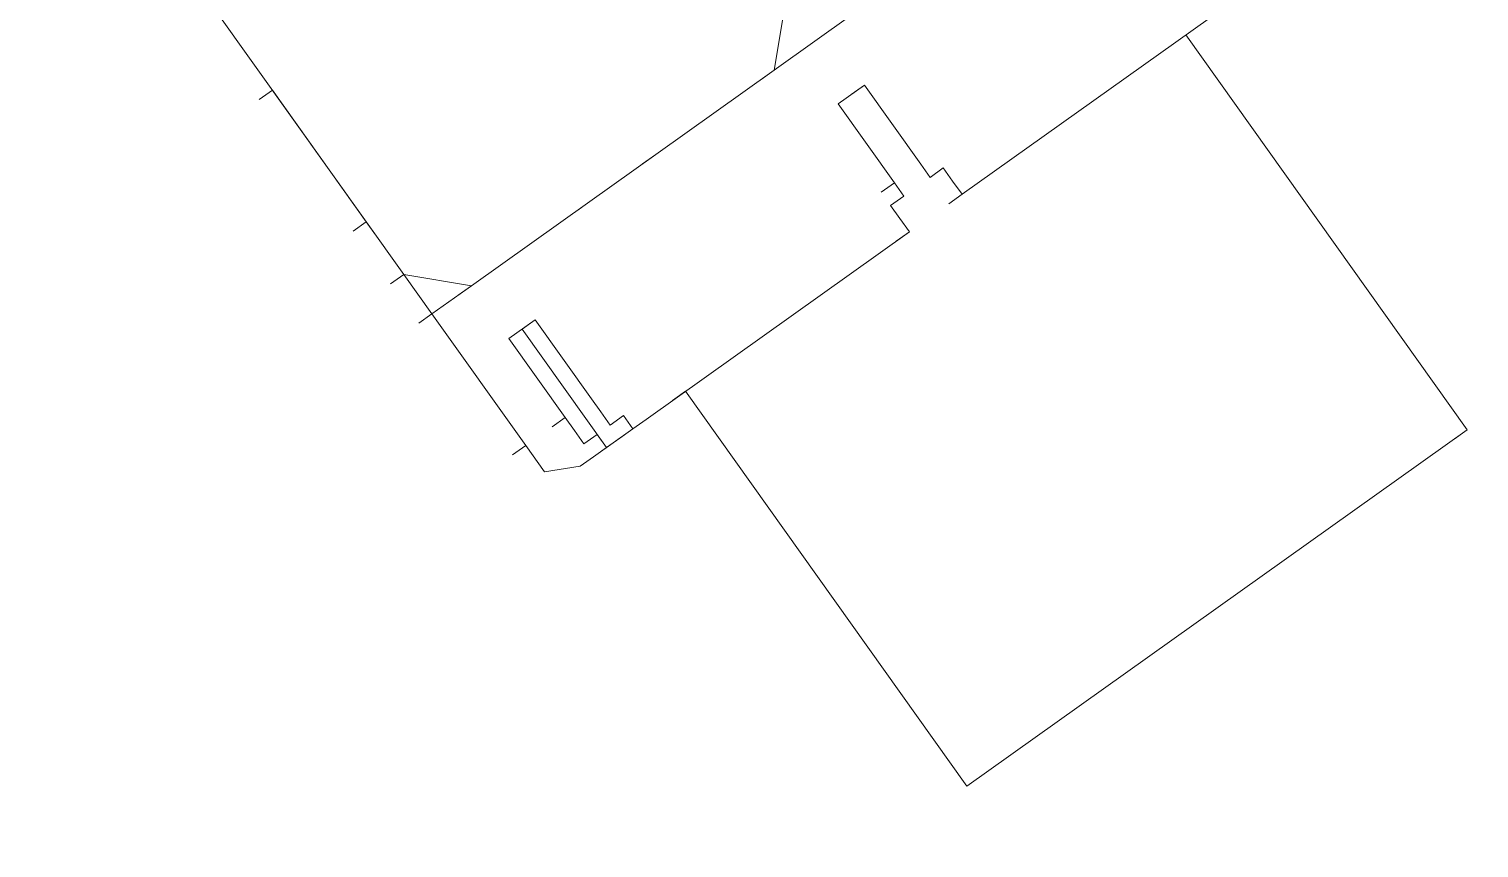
# Model space of a CAD drawing. Header units: feet. Extents: x 2321988 to 2329858, y 6722724 to 6730499.
# Drawn here: x 2326067.9897 to 2326068.0625, y 6726840.7421 to 6726840.7833 of the extents above; entities that cross this region are included whole.
import ezdxf

# ---------------------------------------------------------------- set-up
doc = ezdxf.new("R2010")
doc.units = ezdxf.units.FT
doc.header["$MEASUREMENT"] = 0
doc.layers.add('C-BESS-EQUIPMENT', color=255, linetype='Continuous')

# ---------------------------------------------------------------- blocks, each defined once
blk = doc.blocks.new('Midpoint Site Plan$0$A$C71e53a02')
at = {"lineweight": 9}
for points in [[(25.19984, -2.22667), (25.20958, -2.22667), (25.19984, -2.22667), (25.22907, -2.19743), (25.22907, -1.8856), (25.23881, -1.8856), (25.22907, -1.8856), (25.22907, -1.85637), (25.23881, -1.85637)], [(25.22907, -2.1682), (25.22907, -2.15845), (25.22907, -2.06101), (25.23881, -2.06101), (25.22907, -2.06101)], [(25.22907, -2.06101), (25.22907, -2.06101)], [(25.22907, -2.15845), (25.23881, -2.15845)], [(25.22907, -2.1682), (25.22907, -2.1682)], [(24.95622, -2.19743), (24.94647, -2.19743), (24.97571, -2.22667), (24.91724, -2.22667), (24.82954, -2.22667), (24.83928, -2.22667)], [(25.22907, -2.22667), (25.22907, -2.19743), (25.23881, -2.19743)], [(25.12188, -2.22667), (25.11213, -2.22667), (25.19984, -2.22667), (25.22907, -2.22667), (25.23881, -2.22667), (25.22907, -2.22667), (25.22907, -2.32411), (25.22907, -2.3436), (25.20958, -2.35335), (25.19984, -2.35335), (25.1706, -2.35335), (25.16086, -2.35335), (24.96596, -2.35335), (24.96596, -2.3436), (24.96596, -2.33386), (24.95622, -2.33386), (24.95622, -2.32411), (24.96596, -2.32411), (24.95622, -2.32411), (24.95622, -2.26565), (24.93673, -2.26565), (24.94647, -2.26565), (24.93673, -2.26565), (24.93673, -2.32411), (24.93673, -2.33386), (24.92698, -2.33386), (24.92698, -2.3436), (24.92698, -2.35335), (24.93673, -2.35335), (24.92698, -2.35335), (24.73209, -2.35335)], [(25.11213, -2.22667), (25.06341, -2.22667), (24.97571, -2.22667), (24.98545, -2.22667)], [(25.06341, -2.22667), (25.07315, -2.22667)], [(25.22907, -2.22667), (25.22907, -2.22667)], [(25.19009, -2.26565), (25.19009, -2.35335)], [(24.93673, -2.32411), (24.93673, -2.32411)], [(24.93673, -2.32411), (24.93673, -2.32411)], [(24.93673, -2.32411), (24.93673, -2.32411)], [(24.93673, -2.32411), (24.93673, -2.32411)], [(24.93673, -2.32411), (24.93673, -2.32411)], [(24.93673, -2.32411), (24.93673, -2.32411)], [(24.93673, -2.32411), (24.93673, -2.32411)], [(24.93673, -2.32411), (24.93673, -2.32411)], [(24.93673, -2.32411), (24.93673, -2.32411)], [(24.95622, -2.32411), (24.95622, -2.32411)], [(24.95622, -2.32411), (24.95622, -2.32411)], [(24.95622, -2.32411), (24.95622, -2.32411)], [(24.95622, -2.32411), (24.95622, -2.32411)], [(24.95622, -2.32411), (24.95622, -2.32411)], [(24.95622, -2.32411), (24.95622, -2.32411)], [(24.95622, -2.32411), (24.95622, -2.32411)], [(24.95622, -2.32411), (24.95622, -2.32411)], [(24.95622, -2.32411), (24.95622, -2.32411)], [(24.95622, -2.32411), (24.95622, -2.32411)], [(25.18035, -2.32411), (25.18035, -2.32411)], [(25.18035, -2.32411), (25.18035, -2.32411)], [(25.18035, -2.32411), (25.18035, -2.32411)], [(25.18035, -2.32411), (25.18035, -2.32411)], [(25.18035, -2.32411), (25.18035, -2.32411)], [(25.18035, -2.32411), (25.18035, -2.32411)], [(25.18035, -2.32411), (25.18035, -2.32411)], [(25.18035, -2.32411), (25.18035, -2.32411)], [(25.18035, -2.32411), (25.18035, -2.32411)], [(25.18035, -2.32411), (25.18035, -2.32411)], [(25.18035, -2.32411), (25.18035, -2.32411)], [(25.18035, -2.32411), (25.18035, -2.32411)], [(25.18035, -2.32411), (25.18035, -2.32411)], [(25.18035, -2.32411), (25.18035, -2.32411)], [(25.19984, -2.32411), (25.19984, -2.32411)], [(25.19984, -2.32411), (25.19984, -2.32411)], [(25.19984, -2.32411), (25.19984, -2.32411)], [(25.19984, -2.32411), (25.19984, -2.32411)], [(25.19984, -2.32411), (25.19984, -2.32411)], [(25.19984, -2.32411), (25.19984, -2.32411)], [(25.19984, -2.32411), (25.19984, -2.32411)], [(25.19984, -2.32411), (25.19984, -2.32411)], [(25.19984, -2.32411), (25.19984, -2.32411)], [(25.19984, -2.32411), (25.19984, -2.32411)], [(25.19984, -2.32411), (25.19984, -2.32411)], [(25.22907, -2.32411), (25.23881, -2.32411)], [(24.92698, -2.33386), (24.92698, -2.33386)], [(24.92698, -2.33386), (24.92698, -2.33386)], [(24.92698, -2.33386), (24.92698, -2.33386)], [(24.92698, -2.33386), (24.92698, -2.33386)], [(24.92698, -2.33386), (24.92698, -2.33386)], [(24.92698, -2.33386), (24.92698, -2.33386)], [(24.92698, -2.33386), (24.92698, -2.33386)], [(24.92698, -2.33386), (24.92698, -2.33386)], [(24.92698, -2.33386), (24.92698, -2.33386)], [(24.92698, -2.33386), (24.92698, -2.33386)], [(24.92698, -2.33386), (24.92698, -2.33386)], [(24.92698, -2.33386), (24.92698, -2.33386)], [(24.92698, -2.33386), (24.92698, -2.33386)], [(24.92698, -2.33386), (24.92698, -2.33386)], [(24.92698, -2.33386), (24.92698, -2.33386)], [(24.92698, -2.33386), (24.92698, -2.33386)], [(24.92698, -2.33386), (24.92698, -2.33386)], [(24.92698, -2.33386), (24.92698, -2.33386)], [(24.92698, -2.33386), (24.92698, -2.33386)], [(24.92698, -2.33386), (24.92698, -2.33386)], [(24.92698, -2.33386), (24.92698, -2.33386)], [(24.92698, -2.33386), (24.92698, -2.33386)], [(24.92698, -2.33386), (24.92698, -2.33386)], [(24.92698, -2.33386), (24.92698, -2.33386)], [(24.92698, -2.33386), (24.92698, -2.33386)], [(24.92698, -2.33386), (24.92698, -2.33386)], [(24.92698, -2.33386), (24.92698, -2.33386)], [(24.92698, -2.33386), (24.92698, -2.33386)], [(24.92698, -2.33386), (24.92698, -2.33386)], [(24.92698, -2.33386), (24.92698, -2.33386)], [(24.92698, -2.33386), (24.92698, -2.33386)], [(24.92698, -2.33386), (24.92698, -2.33386)], [(24.92698, -2.33386), (24.92698, -2.33386)], [(24.92698, -2.33386), (24.92698, -2.33386)], [(24.92698, -2.33386), (24.92698, -2.33386)], [(24.92698, -2.33386), (24.92698, -2.33386)], [(24.92698, -2.33386), (24.92698, -2.33386)], [(24.92698, -2.33386), (24.92698, -2.33386)], [(24.95622, -2.33386), (24.95622, -2.33386)], [(24.95622, -2.33386), (24.95622, -2.33386)], [(24.95622, -2.33386), (24.95622, -2.33386)], [(24.95622, -2.33386), (24.95622, -2.33386)], [(24.95622, -2.33386), (24.95622, -2.33386)], [(24.95622, -2.33386), (24.95622, -2.33386)], [(24.95622, -2.33386), (24.95622, -2.33386)], [(24.95622, -2.33386), (24.95622, -2.33386)], [(24.95622, -2.33386), (24.95622, -2.33386)], [(24.95622, -2.33386), (24.95622, -2.33386)], [(24.95622, -2.33386), (24.95622, -2.33386)], [(24.95622, -2.33386), (24.95622, -2.33386)], [(24.95622, -2.33386), (24.95622, -2.33386)], [(24.95622, -2.33386), (24.95622, -2.33386)], [(24.95622, -2.33386), (24.95622, -2.33386)], [(24.95622, -2.33386), (24.95622, -2.33386)], [(24.95622, -2.33386), (24.95622, -2.33386)], [(24.95622, -2.33386), (24.95622, -2.33386)], [(24.95622, -2.33386), (24.95622, -2.33386)], [(24.95622, -2.33386), (24.95622, -2.33386)], [(24.96596, -2.33386), (24.96596, -2.33386)], [(24.96596, -2.33386), (24.96596, -2.33386)], [(24.96596, -2.33386), (24.96596, -2.33386)], [(24.96596, -2.33386), (24.96596, -2.33386)], [(24.96596, -2.33386), (24.96596, -2.33386)], [(24.96596, -2.33386), (24.96596, -2.33386)], [(24.96596, -2.33386), (24.96596, -2.33386)], [(24.96596, -2.33386), (24.96596, -2.33386)], [(24.96596, -2.33386), (24.96596, -2.33386)], [(24.96596, -2.33386), (24.96596, -2.33386)], [(24.96596, -2.33386), (24.96596, -2.33386)], [(24.96596, -2.33386), (24.96596, -2.33386)], [(24.96596, -2.33386), (24.96596, -2.33386)], [(24.96596, -2.33386), (24.96596, -2.33386)], [(24.96596, -2.33386), (24.96596, -2.33386)], [(24.96596, -2.33386), (24.96596, -2.33386)], [(24.96596, -2.33386), (24.96596, -2.33386)], [(24.96596, -2.33386), (24.96596, -2.33386)], [(25.18035, -2.33386), (25.18035, -2.33386)], [(25.18035, -2.33386), (25.18035, -2.33386)], [(25.18035, -2.33386), (25.18035, -2.33386)], [(25.18035, -2.33386), (25.18035, -2.33386)], [(25.18035, -2.33386), (25.18035, -2.33386)], [(25.18035, -2.33386), (25.18035, -2.33386)], [(25.18035, -2.33386), (25.18035, -2.33386)], [(25.18035, -2.33386), (25.18035, -2.33386)], [(25.18035, -2.33386), (25.18035, -2.33386)], [(25.18035, -2.33386), (25.18035, -2.33386)], [(25.18035, -2.33386), (25.18035, -2.33386)], [(25.18035, -2.33386), (25.18035, -2.33386)], [(25.18035, -2.33386), (25.18035, -2.33386)], [(25.18035, -2.33386), (25.18035, -2.33386)], [(25.18035, -2.33386), (25.18035, -2.33386)], [(25.18035, -2.33386), (25.18035, -2.33386)], [(25.18035, -2.33386), (25.18035, -2.33386)], [(25.18035, -2.33386), (25.18035, -2.33386)], [(25.18035, -2.33386), (25.18035, -2.33386)], [(25.18035, -2.33386), (25.18035, -2.33386)], [(25.18035, -2.33386), (25.18035, -2.33386)], [(25.18035, -2.33386), (25.18035, -2.33386)], [(25.18035, -2.33386), (25.18035, -2.33386)], [(25.18035, -2.33386), (25.18035, -2.33386)], [(25.18035, -2.33386), (25.18035, -2.33386)], [(25.18035, -2.33386), (25.18035, -2.33386)], [(25.18035, -2.33386), (25.18035, -2.33386)], [(25.18035, -2.33386), (25.18035, -2.33386)], [(25.18035, -2.33386), (25.18035, -2.33386)], [(25.18035, -2.33386), (25.18035, -2.33386)], [(25.18035, -2.33386), (25.18035, -2.33386)], [(25.18035, -2.33386), (25.18035, -2.33386)], [(25.18035, -2.33386), (25.18035, -2.33386)], [(25.18035, -2.33386), (25.18035, -2.33386)], [(25.18035, -2.33386), (25.18035, -2.33386)], [(25.18035, -2.33386), (25.18035, -2.33386)], [(25.18035, -2.33386), (25.18035, -2.33386)], [(25.18035, -2.33386), (25.18035, -2.33386)], [(25.18035, -2.33386), (25.18035, -2.33386)], [(25.18035, -2.33386), (25.18035, -2.33386)], [(25.18035, -2.33386), (25.18035, -2.33386)], [(25.18035, -2.33386), (25.18035, -2.33386)], [(25.18035, -2.33386), (25.18035, -2.33386)], [(25.18035, -2.33386), (25.18035, -2.33386)], [(25.18035, -2.33386), (25.18035, -2.33386)], [(25.18035, -2.33386), (25.18035, -2.33386)], [(25.18035, -2.33386), (25.18035, -2.33386)], [(25.18035, -2.33386), (25.18035, -2.33386)], [(25.18035, -2.33386), (25.18035, -2.33386)], [(25.18035, -2.33386), (25.18035, -2.33386)], [(25.18035, -2.33386), (25.18035, -2.33386)], [(25.18035, -2.33386), (25.18035, -2.33386)], [(25.18035, -2.33386), (25.18035, -2.33386)], [(25.18035, -2.33386), (25.18035, -2.33386)], [(25.18035, -2.33386), (25.18035, -2.33386)], [(25.18035, -2.33386), (25.18035, -2.33386)], [(25.18035, -2.33386), (25.18035, -2.33386)], [(25.18035, -2.33386), (25.18035, -2.33386)], [(25.18035, -2.33386), (25.18035, -2.33386)], [(25.18035, -2.33386), (25.18035, -2.33386)], [(25.18035, -2.33386), (25.18035, -2.33386)], [(25.18035, -2.33386), (25.18035, -2.33386)], [(25.19984, -2.33386), (25.19984, -2.33386)], [(25.19984, -2.33386), (25.19984, -2.33386)], [(25.19984, -2.33386), (25.19984, -2.33386)], [(25.19984, -2.33386), (25.19984, -2.33386)], [(25.19984, -2.33386), (25.19984, -2.33386)], [(25.19984, -2.33386), (25.19984, -2.33386)], [(25.19984, -2.33386), (25.19984, -2.33386)], [(25.19984, -2.33386), (25.19984, -2.33386)], [(25.19984, -2.33386), (25.19984, -2.33386)], [(25.19984, -2.33386), (25.19984, -2.33386)], [(25.19984, -2.33386), (25.19984, -2.33386)], [(25.19984, -2.33386), (25.19984, -2.33386)], [(25.19984, -2.33386), (25.19984, -2.33386)], [(25.19984, -2.33386), (25.19984, -2.33386)], [(25.19984, -2.33386), (25.19984, -2.33386)], [(25.19984, -2.33386), (25.19984, -2.33386)], [(25.19984, -2.33386), (25.19984, -2.33386)], [(25.19984, -2.33386), (25.19984, -2.33386)], [(25.19984, -2.33386), (25.19984, -2.33386)], [(25.19984, -2.33386), (25.19984, -2.33386)], [(25.19984, -2.33386), (25.19984, -2.33386)], [(25.19984, -2.33386), (25.19984, -2.33386)], [(25.19984, -2.33386), (25.19984, -2.33386)], [(25.19984, -2.33386), (25.19984, -2.33386)], [(25.19984, -2.33386), (25.19984, -2.33386)], [(25.19984, -2.33386), (25.19984, -2.33386)], [(25.19984, -2.33386), (25.19984, -2.33386)], [(25.19984, -2.33386), (25.19984, -2.33386)], [(25.19984, -2.33386), (25.19984, -2.33386)], [(25.19984, -2.33386), (25.19984, -2.33386)], [(25.19984, -2.33386), (25.19984, -2.33386)], [(25.19984, -2.33386), (25.19984, -2.33386)], [(25.19984, -2.33386), (25.19984, -2.33386)], [(25.19984, -2.33386), (25.19984, -2.33386)], [(25.19984, -2.33386), (25.19984, -2.33386)], [(25.19984, -2.33386), (25.19984, -2.33386)], [(25.19984, -2.33386), (25.19984, -2.33386)], [(25.19984, -2.33386), (25.19984, -2.33386)], [(25.19984, -2.33386), (25.19984, -2.33386)], [(25.19984, -2.33386), (25.19984, -2.33386)], [(24.92698, -2.3436), (24.92698, -2.3436)], [(24.92698, -2.3436), (24.92698, -2.3436)], [(24.92698, -2.3436), (24.92698, -2.3436)], [(24.92698, -2.3436), (24.92698, -2.3436)], [(24.92698, -2.3436), (24.92698, -2.3436)], [(24.92698, -2.3436), (24.92698, -2.3436)], [(24.92698, -2.3436), (24.92698, -2.3436)], [(24.92698, -2.3436), (24.92698, -2.3436)], [(24.92698, -2.3436), (24.92698, -2.3436)], [(24.92698, -2.3436), (24.92698, -2.3436)], [(24.92698, -2.3436), (24.92698, -2.3436)], [(24.92698, -2.3436), (24.92698, -2.3436)], [(24.92698, -2.3436), (24.92698, -2.3436)], [(24.92698, -2.3436), (24.92698, -2.3436)], [(24.92698, -2.3436), (24.92698, -2.3436)], [(24.92698, -2.3436), (24.92698, -2.3436)], [(24.92698, -2.3436), (24.92698, -2.3436)], [(24.92698, -2.3436), (24.92698, -2.3436)], [(24.92698, -2.3436), (24.92698, -2.3436)], [(24.92698, -2.3436), (24.92698, -2.3436)], [(24.92698, -2.3436), (24.92698, -2.3436)], [(24.92698, -2.3436), (24.92698, -2.3436)], [(24.92698, -2.3436), (24.92698, -2.3436)], [(24.92698, -2.3436), (24.92698, -2.3436)], [(24.92698, -2.3436), (24.92698, -2.3436)], [(24.92698, -2.3436), (24.92698, -2.3436)], [(24.92698, -2.3436), (24.92698, -2.3436)], [(24.92698, -2.3436), (24.92698, -2.3436)], [(24.92698, -2.3436), (24.92698, -2.3436)], [(24.92698, -2.3436), (24.92698, -2.3436)], [(24.92698, -2.3436), (24.92698, -2.3436)], [(24.92698, -2.3436), (24.92698, -2.3436)], [(24.92698, -2.3436), (24.92698, -2.3436)], [(24.92698, -2.3436), (24.92698, -2.3436)], [(24.92698, -2.3436), (24.92698, -2.3436)], [(24.92698, -2.3436), (24.92698, -2.3436)], [(24.92698, -2.3436), (24.92698, -2.3436)], [(24.92698, -2.3436), (24.92698, -2.3436)], [(24.92698, -2.3436), (24.92698, -2.3436)], [(24.92698, -2.3436), (24.92698, -2.3436)], [(24.92698, -2.3436), (24.92698, -2.3436)], [(24.92698, -2.3436), (24.92698, -2.3436)], [(24.92698, -2.3436), (24.92698, -2.3436)], [(24.92698, -2.3436), (24.92698, -2.3436)], [(24.92698, -2.3436), (24.92698, -2.3436)], [(24.92698, -2.3436), (24.92698, -2.3436)], [(24.92698, -2.3436), (24.92698, -2.3436)], [(24.92698, -2.3436), (24.92698, -2.3436)], [(24.92698, -2.3436), (24.92698, -2.3436)], [(24.92698, -2.3436), (24.92698, -2.3436)], [(24.92698, -2.3436), (24.92698, -2.3436)], [(24.92698, -2.3436), (24.92698, -2.3436)], [(24.92698, -2.3436), (24.92698, -2.3436)], [(24.92698, -2.3436), (24.92698, -2.3436)], [(24.92698, -2.3436), (24.92698, -2.3436)], [(24.92698, -2.3436), (24.92698, -2.3436)], [(24.92698, -2.3436), (24.92698, -2.3436)], [(24.92698, -2.3436), (24.92698, -2.3436)], [(24.92698, -2.3436), (24.92698, -2.3436)], [(24.92698, -2.3436), (24.92698, -2.3436)], [(24.92698, -2.3436), (24.92698, -2.3436)], [(24.92698, -2.3436), (24.92698, -2.3436)], [(24.92698, -2.3436), (24.92698, -2.3436)], [(24.92698, -2.3436), (24.92698, -2.3436)], [(24.92698, -2.3436), (24.92698, -2.3436)], [(24.92698, -2.3436), (24.92698, -2.3436)], [(24.92698, -2.3436), (24.92698, -2.35335), (24.93673, -2.35335)], [(24.96596, -2.3436), (24.96596, -2.3436)], [(24.96596, -2.3436), (24.96596, -2.3436)], [(24.96596, -2.3436), (24.96596, -2.3436)], [(24.96596, -2.3436), (24.96596, -2.3436)], [(24.96596, -2.3436), (24.96596, -2.3436)], [(24.96596, -2.3436), (24.96596, -2.3436)], [(24.96596, -2.3436), (24.96596, -2.3436)], [(24.96596, -2.3436), (24.96596, -2.3436)], [(24.96596, -2.3436), (24.96596, -2.3436)], [(24.96596, -2.3436), (24.96596, -2.3436)], [(24.96596, -2.3436), (24.96596, -2.3436)], [(24.96596, -2.3436), (24.96596, -2.3436)], [(24.96596, -2.3436), (24.96596, -2.3436)], [(24.96596, -2.3436), (24.96596, -2.3436)], [(24.96596, -2.3436), (24.96596, -2.3436)], [(24.96596, -2.3436), (24.96596, -2.3436)], [(24.96596, -2.3436), (24.96596, -2.3436)], [(24.96596, -2.3436), (24.96596, -2.3436)], [(24.96596, -2.3436), (24.96596, -2.3436)], [(24.96596, -2.3436), (24.96596, -2.3436)], [(24.96596, -2.3436), (24.96596, -2.3436)], [(24.96596, -2.3436), (24.96596, -2.3436)], [(24.96596, -2.3436), (24.96596, -2.3436)], [(24.96596, -2.3436), (24.96596, -2.3436)], [(24.96596, -2.3436), (24.96596, -2.3436)], [(24.96596, -2.3436), (24.96596, -2.3436)], [(24.96596, -2.3436), (24.96596, -2.3436)], [(24.96596, -2.3436), (24.96596, -2.3436)], [(24.96596, -2.3436), (24.96596, -2.3436)], [(24.96596, -2.3436), (24.96596, -2.3436)], [(24.96596, -2.3436), (24.96596, -2.3436)], [(24.96596, -2.3436), (24.96596, -2.3436)], [(24.96596, -2.3436), (24.96596, -2.3436)], [(24.96596, -2.3436), (24.96596, -2.3436)], [(24.96596, -2.3436), (24.96596, -2.3436)], [(24.96596, -2.3436), (24.96596, -2.3436)], [(24.96596, -2.3436), (24.96596, -2.3436)], [(24.96596, -2.3436), (24.96596, -2.3436)], [(24.96596, -2.3436), (24.96596, -2.3436)], [(24.96596, -2.3436), (24.96596, -2.3436)], [(24.96596, -2.3436), (24.96596, -2.3436)], [(24.96596, -2.3436), (24.96596, -2.3436)], [(24.96596, -2.3436), (24.96596, -2.3436)], [(24.96596, -2.3436), (24.96596, -2.3436)], [(24.96596, -2.3436), (24.96596, -2.3436)], [(24.96596, -2.3436), (24.96596, -2.3436)], [(24.96596, -2.3436), (24.96596, -2.3436)], [(24.96596, -2.3436), (24.96596, -2.3436)], [(24.96596, -2.3436), (24.96596, -2.3436)], [(24.96596, -2.3436), (24.96596, -2.3436)], [(24.96596, -2.3436), (24.96596, -2.3436)], [(24.96596, -2.3436), (24.96596, -2.3436)], [(24.96596, -2.3436), (24.96596, -2.3436)], [(24.96596, -2.3436), (24.96596, -2.3436)], [(24.96596, -2.3436), (24.96596, -2.3436)], [(24.96596, -2.3436), (24.96596, -2.3436)], [(24.96596, -2.3436), (24.96596, -2.3436)], [(24.96596, -2.3436), (24.96596, -2.3436)], [(24.96596, -2.3436), (24.96596, -2.3436)], [(24.96596, -2.3436), (24.96596, -2.3436)], [(24.96596, -2.3436), (24.96596, -2.3436)], [(24.96596, -2.3436), (24.96596, -2.3436)], [(24.96596, -2.3436), (24.96596, -2.3436)], [(24.96596, -2.3436), (24.96596, -2.3436)], [(24.96596, -2.3436), (24.96596, -2.3436)], [(24.96596, -2.3436), (24.96596, -2.3436)], [(24.96596, -2.3436), (24.96596, -2.3436)], [(24.96596, -2.3436), (24.96596, -2.3436)], [(24.96596, -2.3436), (24.96596, -2.3436)], [(24.96596, -2.3436), (24.96596, -2.35335), (24.97571, -2.35335)], [(25.1706, -2.3436), (25.1706, -2.3436)], [(25.1706, -2.3436), (25.1706, -2.3436)], [(25.1706, -2.3436), (25.1706, -2.3436)], [(25.1706, -2.3436), (25.1706, -2.3436)], [(25.1706, -2.3436), (25.1706, -2.3436)], [(25.1706, -2.3436), (25.1706, -2.3436)], [(25.1706, -2.3436), (25.1706, -2.3436)], [(25.1706, -2.3436), (25.1706, -2.3436)], [(25.1706, -2.3436), (25.1706, -2.3436)], [(25.1706, -2.3436), (25.1706, -2.3436)], [(25.1706, -2.3436), (25.1706, -2.3436)], [(25.1706, -2.3436), (25.1706, -2.3436)], [(25.1706, -2.3436), (25.1706, -2.3436)], [(25.1706, -2.3436), (25.1706, -2.3436)], [(25.18035, -2.3436), (25.18035, -2.3436)], [(25.18035, -2.3436), (25.18035, -2.3436)], [(25.18035, -2.3436), (25.18035, -2.3436)], [(25.18035, -2.3436), (25.18035, -2.3436)], [(25.18035, -2.3436), (25.18035, -2.3436)], [(25.18035, -2.3436), (25.18035, -2.3436)], [(25.18035, -2.3436), (25.18035, -2.3436)], [(25.18035, -2.3436), (25.18035, -2.3436)], [(25.18035, -2.3436), (25.18035, -2.3436)], [(25.18035, -2.3436), (25.18035, -2.3436)], [(25.18035, -2.3436), (25.18035, -2.3436)], [(25.18035, -2.3436), (25.18035, -2.3436)], [(25.18035, -2.3436), (25.18035, -2.3436)], [(25.18035, -2.3436), (25.18035, -2.3436)], [(25.18035, -2.3436), (25.18035, -2.3436)], [(25.18035, -2.3436), (25.18035, -2.3436)], [(25.18035, -2.3436), (25.18035, -2.3436)], [(25.18035, -2.3436), (25.18035, -2.3436)], [(25.18035, -2.3436), (25.18035, -2.3436)], [(25.18035, -2.3436), (25.18035, -2.3436)], [(25.18035, -2.3436), (25.18035, -2.3436)], [(25.18035, -2.3436), (25.18035, -2.3436)], [(25.18035, -2.3436), (25.18035, -2.3436)], [(25.18035, -2.3436), (25.18035, -2.3436)], [(25.18035, -2.3436), (25.18035, -2.3436)], [(25.18035, -2.3436), (25.18035, -2.3436)], [(25.18035, -2.3436), (25.18035, -2.3436)], [(25.18035, -2.3436), (25.18035, -2.3436)], [(25.18035, -2.3436), (25.18035, -2.3436)], [(25.18035, -2.3436), (25.18035, -2.3436)], [(25.18035, -2.3436), (25.18035, -2.3436)], [(25.18035, -2.3436), (25.18035, -2.3436)], [(25.18035, -2.3436), (25.18035, -2.3436)], [(25.19009, -2.3436), (25.19009, -2.3436)], [(25.19009, -2.3436), (25.19009, -2.3436)], [(25.19009, -2.3436), (25.19009, -2.3436)], [(25.19009, -2.3436), (25.19009, -2.3436)], [(25.19009, -2.3436), (25.19009, -2.3436)], [(25.19009, -2.3436), (25.19009, -2.3436)], [(25.19009, -2.3436), (25.19009, -2.3436)], [(25.19009, -2.3436), (25.19009, -2.3436)], [(25.19009, -2.3436), (25.19009, -2.3436)], [(25.19009, -2.3436), (25.19009, -2.3436)], [(25.19009, -2.3436), (25.19009, -2.3436)], [(25.19009, -2.3436), (25.19009, -2.3436)], [(25.19009, -2.3436), (25.19009, -2.3436)], [(25.19009, -2.3436), (25.19009, -2.3436)], [(25.19009, -2.3436), (25.19009, -2.3436)], [(25.19009, -2.3436), (25.19009, -2.3436)], [(25.19009, -2.3436), (25.19009, -2.3436)], [(25.19009, -2.3436), (25.19009, -2.3436)], [(25.19009, -2.3436), (25.19009, -2.3436)], [(25.19009, -2.3436), (25.19009, -2.3436)], [(25.19009, -2.3436), (25.19009, -2.3436)], [(25.19009, -2.3436), (25.19009, -2.3436)], [(25.19009, -2.3436), (25.19009, -2.3436)], [(25.19009, -2.3436), (25.19009, -2.3436)], [(25.19009, -2.3436), (25.19009, -2.3436)], [(25.19009, -2.3436), (25.19009, -2.3436)], [(25.19009, -2.3436), (25.19009, -2.3436)], [(25.19009, -2.3436), (25.19009, -2.3436)], [(25.19009, -2.3436), (25.19009, -2.3436)], [(25.19009, -2.3436), (25.19009, -2.3436)], [(25.19009, -2.3436), (25.19009, -2.3436)], [(25.19009, -2.3436), (25.19009, -2.3436)], [(25.19009, -2.3436), (25.19009, -2.3436)], [(25.19009, -2.3436), (25.19009, -2.3436)], [(25.19009, -2.3436), (25.19009, -2.3436)], [(25.19009, -2.3436), (25.19009, -2.3436)], [(25.19009, -2.3436), (25.19009, -2.3436)], [(25.19009, -2.3436), (25.19009, -2.3436)], [(25.19009, -2.3436), (25.19009, -2.3436)], [(25.19009, -2.3436), (25.19009, -2.3436)], [(25.19009, -2.3436), (25.19009, -2.3436)], [(25.19009, -2.3436), (25.19009, -2.3436)], [(25.19009, -2.3436), (25.19009, -2.3436)], [(25.19009, -2.3436), (25.19009, -2.3436)], [(25.19009, -2.3436), (25.19009, -2.3436)], [(25.19009, -2.3436), (25.19009, -2.3436)], [(25.19009, -2.3436), (25.19009, -2.3436)], [(25.19009, -2.3436), (25.19009, -2.3436)], [(25.19009, -2.3436), (25.19009, -2.3436)], [(25.19009, -2.3436), (25.19009, -2.3436)], [(25.19009, -2.3436), (25.19009, -2.3436)], [(25.19009, -2.3436), (25.19009, -2.3436)], [(25.19009, -2.3436), (25.19009, -2.3436)], [(25.19009, -2.3436), (25.19009, -2.3436)], [(25.19009, -2.3436), (25.19009, -2.3436)], [(25.19009, -2.3436), (25.19009, -2.3436)], [(25.19009, -2.3436), (25.19009, -2.3436)], [(25.19009, -2.3436), (25.19009, -2.3436)], [(25.19009, -2.3436), (25.19009, -2.3436)], [(25.19009, -2.3436), (25.19009, -2.3436)], [(25.19009, -2.3436), (25.19009, -2.3436)], [(25.19009, -2.3436), (25.19009, -2.3436)], [(25.19009, -2.3436), (25.19009, -2.3436)], [(25.19009, -2.3436), (25.19009, -2.3436)], [(25.19009, -2.3436), (25.19009, -2.3436)], [(25.19009, -2.3436), (25.19009, -2.3436)], [(25.19009, -2.3436), (25.19009, -2.3436)], [(25.19009, -2.3436), (25.19009, -2.3436)], [(25.19009, -2.3436), (25.19009, -2.3436)], [(25.19984, -2.3436), (25.19984, -2.3436)], [(25.19984, -2.3436), (25.19984, -2.3436)], [(25.19984, -2.3436), (25.19984, -2.3436)], [(25.19984, -2.3436), (25.19984, -2.3436)], [(25.19984, -2.3436), (25.19984, -2.3436)], [(25.19984, -2.3436), (25.19984, -2.3436)], [(25.19984, -2.3436), (25.19984, -2.3436)], [(25.19984, -2.3436), (25.19984, -2.3436)], [(25.19984, -2.3436), (25.19984, -2.3436)], [(25.19984, -2.3436), (25.19984, -2.3436)], [(25.19984, -2.3436), (25.19984, -2.3436)], [(24.76132, -2.35335), (24.76132, -2.64569), (24.77107, -2.64569), (24.76132, -2.64569), (25.13162, -2.64569), (25.13162, -2.35335), (25.14137, -2.35335)], [(24.92698, -2.35335), (24.92698, -2.35335)], [(24.92698, -2.35335), (24.92698, -2.35335)], [(24.92698, -2.35335), (24.92698, -2.35335)], [(24.92698, -2.35335), (24.92698, -2.35335)], [(24.92698, -2.35335), (24.92698, -2.35335)], [(24.92698, -2.35335), (24.92698, -2.35335)], [(24.92698, -2.35335), (24.92698, -2.35335)], [(24.92698, -2.35335), (24.92698, -2.35335)], [(24.92698, -2.35335), (24.92698, -2.35335)], [(24.92698, -2.35335), (24.92698, -2.35335)], [(24.92698, -2.35335), (24.92698, -2.35335)], [(24.92698, -2.35335), (24.92698, -2.35335)], [(24.92698, -2.35335), (24.92698, -2.35335)], [(24.92698, -2.35335), (24.92698, -2.35335)], [(24.92698, -2.35335), (24.92698, -2.35335)], [(24.92698, -2.35335), (24.92698, -2.35335)], [(24.92698, -2.35335), (24.92698, -2.35335)], [(24.92698, -2.35335), (24.92698, -2.35335)], [(24.92698, -2.35335), (24.92698, -2.35335)], [(24.92698, -2.35335), (24.92698, -2.35335)], [(24.92698, -2.35335), (24.92698, -2.35335)], [(24.92698, -2.35335), (24.92698, -2.35335)], [(24.92698, -2.35335), (24.92698, -2.35335)], [(24.92698, -2.35335), (24.92698, -2.35335)], [(24.92698, -2.35335), (24.92698, -2.35335)], [(24.92698, -2.35335), (24.92698, -2.35335)], [(24.92698, -2.35335), (24.92698, -2.35335)], [(24.92698, -2.35335), (24.92698, -2.35335)], [(24.92698, -2.35335), (24.92698, -2.35335)], [(24.92698, -2.35335), (24.92698, -2.35335)], [(24.92698, -2.35335), (24.92698, -2.35335)], [(24.92698, -2.35335), (24.92698, -2.35335)], [(24.92698, -2.35335), (24.92698, -2.35335)], [(24.92698, -2.35335), (24.92698, -2.35335)], [(24.92698, -2.35335), (24.92698, -2.35335)], [(24.92698, -2.35335), (24.92698, -2.35335)], [(24.92698, -2.35335), (24.92698, -2.35335)], [(24.92698, -2.35335), (24.92698, -2.35335)], [(24.92698, -2.35335), (24.92698, -2.35335)], [(24.92698, -2.35335), (24.92698, -2.35335)], [(24.92698, -2.35335), (24.92698, -2.35335)], [(24.92698, -2.35335), (24.92698, -2.35335)], [(24.92698, -2.35335), (24.92698, -2.35335)], [(24.92698, -2.35335), (24.92698, -2.35335)], [(24.92698, -2.35335), (24.92698, -2.35335)], [(24.92698, -2.35335), (24.92698, -2.35335)], [(24.92698, -2.35335), (24.92698, -2.35335)], [(24.92698, -2.35335), (24.92698, -2.35335)], [(24.92698, -2.35335), (24.92698, -2.35335)], [(24.92698, -2.35335), (24.92698, -2.35335)], [(24.92698, -2.35335), (24.92698, -2.35335)], [(24.92698, -2.35335), (24.92698, -2.35335)], [(24.92698, -2.35335), (24.92698, -2.35335)], [(24.92698, -2.35335), (24.92698, -2.35335)], [(24.92698, -2.35335), (24.92698, -2.35335)], [(24.92698, -2.35335), (24.92698, -2.35335)], [(24.92698, -2.35335), (24.92698, -2.35335)], [(24.92698, -2.35335), (24.92698, -2.35335)], [(24.92698, -2.35335), (24.92698, -2.35335)], [(24.92698, -2.35335), (24.92698, -2.35335)], [(24.92698, -2.35335), (24.92698, -2.35335)], [(24.92698, -2.35335), (24.92698, -2.35335)], [(24.92698, -2.35335), (24.92698, -2.35335)], [(24.92698, -2.35335), (24.92698, -2.35335)], [(24.92698, -2.35335), (24.92698, -2.35335)], [(24.92698, -2.35335), (24.92698, -2.35335)], [(24.92698, -2.35335), (24.92698, -2.35335)], [(24.92698, -2.35335), (24.92698, -2.35335)], [(24.92698, -2.35335), (24.92698, -2.35335)], [(24.92698, -2.35335), (24.92698, -2.35335)], [(24.92698, -2.35335), (24.92698, -2.35335)], [(24.92698, -2.35335), (24.92698, -2.35335)], [(24.92698, -2.35335), (24.92698, -2.35335)], [(24.92698, -2.35335), (24.92698, -2.35335)], [(24.92698, -2.35335), (24.92698, -2.35335)], [(24.92698, -2.35335), (24.92698, -2.35335)], [(24.92698, -2.35335), (24.92698, -2.35335)], [(24.92698, -2.35335), (24.92698, -2.35335)], [(24.92698, -2.35335), (24.92698, -2.35335)], [(24.92698, -2.35335), (24.92698, -2.35335)], [(24.92698, -2.35335), (24.92698, -2.35335)], [(24.92698, -2.35335), (24.92698, -2.35335)], [(24.92698, -2.35335), (24.92698, -2.35335)], [(24.92698, -2.35335), (24.92698, -2.35335)], [(24.92698, -2.35335), (24.92698, -2.35335)], [(24.92698, -2.35335), (24.92698, -2.35335)], [(24.92698, -2.35335), (24.92698, -2.35335)], [(24.92698, -2.35335), (24.92698, -2.35335)], [(24.92698, -2.35335), (24.92698, -2.35335)], [(24.92698, -2.35335), (24.92698, -2.35335)], [(24.92698, -2.35335), (24.92698, -2.35335)], [(24.92698, -2.35335), (24.92698, -2.35335)], [(24.92698, -2.35335), (24.92698, -2.35335)], [(24.92698, -2.35335), (24.92698, -2.35335)], [(24.92698, -2.35335), (24.92698, -2.35335)], [(24.92698, -2.35335), (24.92698, -2.35335)], [(24.92698, -2.35335), (24.92698, -2.35335)], [(24.92698, -2.35335), (24.92698, -2.35335)], [(24.92698, -2.35335), (24.92698, -2.35335)], [(24.92698, -2.35335), (24.92698, -2.35335)], [(24.92698, -2.35335), (24.92698, -2.35335)], [(24.92698, -2.35335), (24.92698, -2.35335)], [(24.92698, -2.35335), (24.92698, -2.35335)], [(24.92698, -2.35335), (24.92698, -2.35335)], [(24.92698, -2.35335), (24.92698, -2.35335)], [(24.92698, -2.35335), (24.92698, -2.35335)], [(24.92698, -2.35335), (24.92698, -2.35335)], [(24.92698, -2.35335), (24.92698, -2.35335)], [(24.92698, -2.35335), (24.92698, -2.35335)], [(24.92698, -2.35335), (24.92698, -2.35335)], [(24.92698, -2.35335), (24.92698, -2.35335)], [(24.92698, -2.35335), (24.92698, -2.35335)], [(24.92698, -2.35335), (24.92698, -2.35335)], [(24.92698, -2.35335), (24.92698, -2.35335)], [(24.92698, -2.35335), (24.92698, -2.35335)], [(24.92698, -2.35335), (24.92698, -2.35335)], [(24.92698, -2.35335), (24.92698, -2.35335)], [(24.92698, -2.35335), (24.92698, -2.35335)], [(24.92698, -2.35335), (24.92698, -2.35335)], [(24.92698, -2.35335), (24.92698, -2.35335)], [(24.92698, -2.35335), (24.92698, -2.35335)], [(24.92698, -2.35335), (24.92698, -2.35335)], [(24.92698, -2.35335), (24.92698, -2.35335)], [(24.92698, -2.35335), (24.92698, -2.35335)], [(24.92698, -2.35335), (24.92698, -2.35335)], [(24.92698, -2.35335), (24.92698, -2.35335)], [(24.92698, -2.35335), (24.92698, -2.35335)], [(24.92698, -2.35335), (24.92698, -2.35335)], [(24.92698, -2.35335), (24.92698, -2.35335)], [(24.92698, -2.35335), (24.92698, -2.35335)], [(24.92698, -2.35335), (24.92698, -2.35335)], [(24.92698, -2.35335), (24.92698, -2.35335)], [(24.92698, -2.35335), (24.92698, -2.35335)], [(24.92698, -2.35335), (24.92698, -2.35335)], [(24.92698, -2.35335), (24.92698, -2.35335)], [(24.92698, -2.35335), (24.92698, -2.35335)], [(24.92698, -2.35335), (24.92698, -2.35335)], [(24.92698, -2.35335), (24.92698, -2.35335)], [(24.92698, -2.35335), (24.92698, -2.35335)], [(24.92698, -2.35335), (24.92698, -2.35335)], [(24.92698, -2.35335), (24.92698, -2.35335)], [(24.92698, -2.35335), (24.92698, -2.35335)], [(24.92698, -2.35335), (24.92698, -2.35335)], [(24.92698, -2.35335), (24.92698, -2.35335)], [(24.96596, -2.35335), (24.97571, -2.35335)], [(24.96596, -2.35335), (24.96596, -2.35335)], [(24.96596, -2.35335), (24.96596, -2.35335)], [(24.96596, -2.35335), (24.96596, -2.35335)], [(24.96596, -2.35335), (24.96596, -2.35335)], [(24.96596, -2.35335), (24.96596, -2.35335)], [(24.96596, -2.35335), (24.96596, -2.35335)], [(24.96596, -2.35335), (24.96596, -2.35335)], [(24.96596, -2.35335), (24.96596, -2.35335)], [(24.96596, -2.35335), (24.96596, -2.35335)], [(24.96596, -2.35335), (24.96596, -2.35335)], [(24.96596, -2.35335), (24.96596, -2.35335)], [(24.96596, -2.35335), (24.96596, -2.35335)], [(24.96596, -2.35335), (24.96596, -2.35335)], [(24.96596, -2.35335), (24.96596, -2.35335)], [(24.96596, -2.35335), (24.96596, -2.35335)], [(24.96596, -2.35335), (24.96596, -2.35335)], [(24.96596, -2.35335), (24.96596, -2.35335)], [(24.96596, -2.35335), (24.96596, -2.35335)], [(24.96596, -2.35335), (24.96596, -2.35335)], [(24.96596, -2.35335), (24.96596, -2.35335)], [(24.96596, -2.35335), (24.96596, -2.35335)], [(24.96596, -2.35335), (24.96596, -2.35335)], [(24.96596, -2.35335), (24.96596, -2.35335)], [(24.96596, -2.35335), (24.96596, -2.35335)], [(24.96596, -2.35335), (24.96596, -2.35335)], [(24.96596, -2.35335), (24.96596, -2.35335)], [(24.96596, -2.35335), (24.96596, -2.35335)], [(24.96596, -2.35335), (24.96596, -2.35335)], [(24.96596, -2.35335), (24.96596, -2.35335)], [(24.96596, -2.35335), (24.96596, -2.35335)], [(24.96596, -2.35335), (24.96596, -2.35335)], [(24.96596, -2.35335), (24.96596, -2.35335)], [(24.96596, -2.35335), (24.96596, -2.35335)], [(24.96596, -2.35335), (24.96596, -2.35335)], [(24.96596, -2.35335), (24.96596, -2.35335)], [(24.96596, -2.35335), (24.96596, -2.35335)], [(24.96596, -2.35335), (24.96596, -2.35335)], [(24.96596, -2.35335), (24.96596, -2.35335)], [(24.96596, -2.35335), (24.96596, -2.35335)], [(24.96596, -2.35335), (24.96596, -2.35335)], [(24.96596, -2.35335), (24.96596, -2.35335)], [(24.96596, -2.35335), (24.96596, -2.35335)], [(24.96596, -2.35335), (24.96596, -2.35335)], [(24.96596, -2.35335), (24.96596, -2.35335)], [(24.96596, -2.35335), (24.96596, -2.35335)], [(24.96596, -2.35335), (24.96596, -2.35335)], [(24.96596, -2.35335), (24.96596, -2.35335)], [(24.96596, -2.35335), (24.96596, -2.35335)], [(24.96596, -2.35335), (24.96596, -2.35335)], [(24.96596, -2.35335), (24.96596, -2.35335)], [(24.96596, -2.35335), (24.96596, -2.35335)], [(24.96596, -2.35335), (24.96596, -2.35335)], [(24.96596, -2.35335), (24.96596, -2.35335)], [(24.96596, -2.35335), (24.96596, -2.35335)], [(24.96596, -2.35335), (24.96596, -2.35335)], [(24.96596, -2.35335), (24.96596, -2.35335)], [(24.96596, -2.35335), (24.96596, -2.35335)], [(24.96596, -2.35335), (24.96596, -2.35335)], [(24.96596, -2.35335), (24.96596, -2.35335)], [(24.96596, -2.35335), (24.96596, -2.35335)], [(24.96596, -2.35335), (24.96596, -2.35335)], [(24.96596, -2.35335), (24.96596, -2.35335)], [(24.96596, -2.35335), (24.96596, -2.35335)], [(24.96596, -2.35335), (24.96596, -2.35335)], [(24.96596, -2.35335), (24.96596, -2.35335)], [(24.96596, -2.35335), (24.96596, -2.35335)], [(24.96596, -2.35335), (24.96596, -2.35335)], [(24.96596, -2.35335), (24.96596, -2.35335)], [(24.96596, -2.35335), (24.96596, -2.35335)], [(24.96596, -2.35335), (24.96596, -2.35335)], [(24.96596, -2.35335), (24.96596, -2.35335)], [(24.96596, -2.35335), (24.96596, -2.35335)], [(24.96596, -2.35335), (24.96596, -2.35335)], [(24.96596, -2.35335), (24.96596, -2.35335)], [(24.96596, -2.35335), (24.96596, -2.35335)], [(24.96596, -2.35335), (24.96596, -2.35335)], [(24.96596, -2.35335), (24.96596, -2.35335)], [(24.96596, -2.35335), (24.96596, -2.35335)], [(24.96596, -2.35335), (24.96596, -2.35335)], [(24.96596, -2.35335), (24.96596, -2.35335)], [(24.96596, -2.35335), (24.96596, -2.35335)], [(24.96596, -2.35335), (24.96596, -2.35335)], [(24.96596, -2.35335), (24.96596, -2.35335)], [(24.96596, -2.35335), (24.96596, -2.35335)], [(24.96596, -2.35335), (24.96596, -2.35335)], [(24.96596, -2.35335), (24.96596, -2.35335)], [(24.96596, -2.35335), (24.96596, -2.35335)], [(24.96596, -2.35335), (24.96596, -2.35335)], [(24.96596, -2.35335), (24.96596, -2.35335)], [(24.96596, -2.35335), (24.96596, -2.35335)], [(24.96596, -2.35335), (24.96596, -2.35335)], [(24.96596, -2.35335), (24.96596, -2.35335)], [(24.96596, -2.35335), (24.96596, -2.35335)], [(24.96596, -2.35335), (24.96596, -2.35335)], [(24.96596, -2.35335), (24.96596, -2.35335)], [(24.96596, -2.35335), (24.96596, -2.35335)], [(24.96596, -2.35335), (24.96596, -2.35335)], [(24.96596, -2.35335), (24.96596, -2.35335)], [(24.96596, -2.35335), (24.96596, -2.35335)], [(24.96596, -2.35335), (24.96596, -2.35335)], [(24.96596, -2.35335), (24.96596, -2.35335)], [(24.96596, -2.35335), (24.96596, -2.35335)], [(24.96596, -2.35335), (24.96596, -2.35335)], [(24.96596, -2.35335), (24.96596, -2.35335)], [(24.96596, -2.35335), (24.96596, -2.35335)], [(24.96596, -2.35335), (24.96596, -2.35335)], [(24.96596, -2.35335), (24.96596, -2.35335)], [(24.96596, -2.35335), (24.96596, -2.35335)], [(24.96596, -2.35335), (24.96596, -2.35335)], [(24.96596, -2.35335), (24.96596, -2.35335)], [(24.96596, -2.35335), (24.96596, -2.35335)], [(24.96596, -2.35335), (24.96596, -2.35335)], [(24.96596, -2.35335), (24.96596, -2.35335)], [(24.96596, -2.35335), (24.96596, -2.35335)], [(24.96596, -2.35335), (24.96596, -2.35335)], [(24.96596, -2.35335), (24.96596, -2.35335)], [(24.96596, -2.35335), (24.96596, -2.35335)], [(24.96596, -2.35335), (24.97571, -2.35335)], [(24.96596, -2.35335), (24.96596, -2.35335)], [(24.96596, -2.35335), (24.96596, -2.35335)], [(24.96596, -2.35335), (24.96596, -2.35335)], [(24.96596, -2.35335), (24.96596, -2.35335)], [(24.96596, -2.35335), (24.96596, -2.35335)], [(24.96596, -2.35335), (24.96596, -2.35335)], [(24.96596, -2.35335), (24.96596, -2.35335)], [(24.96596, -2.35335), (24.96596, -2.35335)], [(24.96596, -2.35335), (24.96596, -2.35335)], [(24.96596, -2.35335), (24.96596, -2.35335)], [(24.96596, -2.35335), (24.96596, -2.35335)], [(24.96596, -2.35335), (24.96596, -2.35335)], [(24.96596, -2.35335), (24.96596, -2.35335)], [(24.96596, -2.35335), (24.96596, -2.35335)], [(24.96596, -2.35335), (24.96596, -2.35335)], [(24.96596, -2.35335), (24.96596, -2.35335)], [(24.96596, -2.35335), (24.96596, -2.35335)], [(24.96596, -2.35335), (24.96596, -2.35335)], [(24.96596, -2.35335), (24.96596, -2.35335)], [(24.96596, -2.35335), (24.96596, -2.35335)], [(24.96596, -2.35335), (24.96596, -2.35335)], [(24.96596, -2.35335), (24.96596, -2.35335)], [(24.96596, -2.35335), (24.96596, -2.35335)], [(24.96596, -2.35335), (24.96596, -2.35335)], [(24.96596, -2.35335), (24.96596, -2.35335)], [(24.96596, -2.35335), (24.96596, -2.35335)], [(24.96596, -2.35335), (24.96596, -2.35335)], [(24.96596, -2.35335), (24.96596, -2.35335)], [(24.96596, -2.35335), (24.96596, -2.35335)], [(25.16086, -2.35335), (25.16086, -2.35335)], [(25.16086, -2.35335), (25.16086, -2.35335)], [(25.16086, -2.35335), (25.16086, -2.35335)], [(25.16086, -2.35335), (25.16086, -2.35335)], [(25.16086, -2.35335), (25.16086, -2.35335)], [(25.16086, -2.35335), (25.16086, -2.35335)], [(25.16086, -2.35335), (25.16086, -2.35335)], [(25.16086, -2.35335), (25.16086, -2.35335)], [(25.16086, -2.35335), (25.16086, -2.35335)], [(25.16086, -2.35335), (25.16086, -2.35335)], [(25.16086, -2.35335), (25.16086, -2.35335)], [(25.16086, -2.35335), (25.16086, -2.35335)], [(25.16086, -2.35335), (25.16086, -2.35335)], [(25.16086, -2.35335), (25.16086, -2.35335)], [(25.16086, -2.35335), (25.16086, -2.35335)], [(25.16086, -2.35335), (25.16086, -2.35335)], [(25.16086, -2.35335), (25.16086, -2.35335)], [(25.16086, -2.35335), (25.16086, -2.35335)], [(25.16086, -2.35335), (25.16086, -2.35335)], [(25.16086, -2.35335), (25.16086, -2.35335)], [(25.16086, -2.35335), (25.16086, -2.35335)], [(25.16086, -2.35335), (25.16086, -2.35335)], [(25.16086, -2.35335), (25.16086, -2.35335)], [(25.16086, -2.35335), (25.16086, -2.35335)], [(25.16086, -2.35335), (25.16086, -2.35335)], [(25.16086, -2.35335), (25.16086, -2.35335)], [(25.16086, -2.35335), (25.16086, -2.35335)], [(25.16086, -2.35335), (25.16086, -2.35335)], [(25.16086, -2.35335), (25.16086, -2.35335)], [(25.16086, -2.35335), (25.16086, -2.35335)], [(25.16086, -2.35335), (25.16086, -2.35335)], [(25.16086, -2.35335), (25.16086, -2.35335)], [(25.16086, -2.35335), (25.16086, -2.35335)], [(25.16086, -2.35335), (25.16086, -2.35335)], [(25.16086, -2.35335), (25.16086, -2.35335)], [(25.16086, -2.35335), (25.16086, -2.35335)], [(25.16086, -2.35335), (25.16086, -2.35335)], [(25.16086, -2.35335), (25.16086, -2.35335)], [(25.16086, -2.35335), (25.16086, -2.35335)], [(25.16086, -2.35335), (25.16086, -2.35335)], [(25.16086, -2.35335), (25.16086, -2.35335)], [(25.16086, -2.35335), (25.16086, -2.35335)], [(25.16086, -2.35335), (25.16086, -2.35335)], [(25.16086, -2.35335), (25.16086, -2.35335)], [(25.16086, -2.35335), (25.16086, -2.35335)], [(25.16086, -2.35335), (25.16086, -2.35335)], [(25.16086, -2.35335), (25.16086, -2.35335)], [(25.16086, -2.35335), (25.16086, -2.35335)], [(25.16086, -2.35335), (25.16086, -2.35335)], [(25.16086, -2.35335), (25.16086, -2.35335)], [(25.16086, -2.35335), (25.16086, -2.35335)], [(25.16086, -2.35335), (25.16086, -2.35335)], [(25.16086, -2.35335), (25.16086, -2.35335)], [(25.16086, -2.35335), (25.16086, -2.35335)], [(25.16086, -2.35335), (25.16086, -2.35335)], [(25.16086, -2.35335), (25.16086, -2.35335)], [(25.16086, -2.35335), (25.16086, -2.35335)], [(25.16086, -2.35335), (25.16086, -2.35335)], [(25.16086, -2.35335), (25.16086, -2.35335)], [(25.16086, -2.35335), (25.16086, -2.35335)], [(25.16086, -2.35335), (25.16086, -2.35335)], [(25.16086, -2.35335), (25.16086, -2.35335)], [(25.16086, -2.35335), (25.16086, -2.35335)], [(25.16086, -2.35335), (25.16086, -2.35335)], [(25.16086, -2.35335), (25.16086, -2.35335)], [(25.16086, -2.35335), (25.16086, -2.35335)], [(25.16086, -2.35335), (25.16086, -2.35335)], [(25.16086, -2.35335), (25.16086, -2.35335)], [(25.16086, -2.35335), (25.16086, -2.35335)], [(25.16086, -2.35335), (25.16086, -2.35335)], [(25.16086, -2.35335), (25.16086, -2.35335)], [(25.16086, -2.35335), (25.16086, -2.35335)], [(25.16086, -2.35335), (25.16086, -2.35335)], [(25.16086, -2.35335), (25.16086, -2.35335)], [(25.16086, -2.35335), (25.16086, -2.35335)], [(25.16086, -2.35335), (25.16086, -2.35335)], [(25.1706, -2.35335), (25.1706, -2.35335)], [(25.1706, -2.35335), (25.1706, -2.35335)], [(25.1706, -2.35335), (25.1706, -2.35335)], [(25.1706, -2.35335), (25.1706, -2.35335)], [(25.1706, -2.35335), (25.1706, -2.35335)], [(25.1706, -2.35335), (25.1706, -2.35335)], [(25.1706, -2.35335), (25.1706, -2.35335)], [(25.1706, -2.35335), (25.1706, -2.35335)], [(25.1706, -2.35335), (25.1706, -2.35335)], [(25.1706, -2.35335), (25.1706, -2.35335)], [(25.1706, -2.35335), (25.1706, -2.35335)], [(25.1706, -2.35335), (25.1706, -2.35335)], [(25.1706, -2.35335), (25.1706, -2.35335)], [(25.1706, -2.35335), (25.1706, -2.35335)], [(25.1706, -2.35335), (25.1706, -2.35335)], [(25.1706, -2.35335), (25.1706, -2.35335)], [(25.1706, -2.35335), (25.1706, -2.35335)], [(25.1706, -2.35335), (25.1706, -2.35335)], [(25.1706, -2.35335), (25.1706, -2.35335)], [(25.1706, -2.35335), (25.1706, -2.35335)], [(25.1706, -2.35335), (25.1706, -2.35335)], [(25.1706, -2.35335), (25.1706, -2.35335)], [(25.1706, -2.35335), (25.1706, -2.35335)], [(25.1706, -2.35335), (25.1706, -2.35335)], [(25.1706, -2.35335), (25.1706, -2.35335)], [(25.1706, -2.35335), (25.1706, -2.35335)], [(25.1706, -2.35335), (25.1706, -2.35335)], [(25.1706, -2.35335), (25.1706, -2.35335)], [(25.1706, -2.35335), (25.1706, -2.35335)], [(25.1706, -2.35335), (25.1706, -2.35335)], [(25.1706, -2.35335), (25.1706, -2.35335)], [(25.1706, -2.35335), (25.1706, -2.35335)], [(25.1706, -2.35335), (25.1706, -2.35335)], [(25.1706, -2.35335), (25.1706, -2.35335)], [(25.1706, -2.35335), (25.1706, -2.35335)], [(25.1706, -2.35335), (25.1706, -2.35335)], [(25.1706, -2.35335), (25.1706, -2.35335)], [(25.1706, -2.35335), (25.1706, -2.35335)], [(25.1706, -2.35335), (25.1706, -2.35335)], [(25.1706, -2.35335), (25.1706, -2.35335)], [(25.1706, -2.35335), (25.1706, -2.35335)], [(25.1706, -2.35335), (25.1706, -2.35335)], [(25.1706, -2.35335), (25.1706, -2.35335)], [(25.1706, -2.35335), (25.1706, -2.35335)], [(25.1706, -2.35335), (25.18035, -2.35335)], [(25.1706, -2.35335), (25.1706, -2.35335)], [(25.1706, -2.35335), (25.1706, -2.35335)], [(25.1706, -2.35335), (25.1706, -2.35335)], [(25.1706, -2.35335), (25.1706, -2.35335)], [(25.1706, -2.35335), (25.1706, -2.35335)], [(25.1706, -2.35335), (25.1706, -2.35335)], [(25.1706, -2.35335), (25.1706, -2.35335)], [(25.1706, -2.35335), (25.1706, -2.35335)], [(25.1706, -2.35335), (25.1706, -2.35335)], [(25.1706, -2.35335), (25.1706, -2.35335)], [(25.1706, -2.35335), (25.1706, -2.35335)], [(25.1706, -2.35335), (25.1706, -2.35335)], [(25.1706, -2.35335), (25.1706, -2.35335)], [(25.1706, -2.35335), (25.1706, -2.35335)], [(25.1706, -2.35335), (25.1706, -2.35335)], [(25.1706, -2.35335), (25.1706, -2.35335)], [(25.1706, -2.35335), (25.1706, -2.35335)], [(25.1706, -2.35335), (25.1706, -2.35335)], [(25.1706, -2.35335), (25.1706, -2.35335)], [(25.1706, -2.35335), (25.1706, -2.35335)], [(25.1706, -2.35335), (25.1706, -2.35335)], [(25.1706, -2.35335), (25.1706, -2.35335)], [(25.1706, -2.35335), (25.1706, -2.35335)], [(25.1706, -2.35335), (25.1706, -2.35335)], [(25.1706, -2.35335), (25.1706, -2.35335)], [(25.1706, -2.35335), (25.1706, -2.35335)], [(25.1706, -2.35335), (25.18035, -2.35335)], [(25.1706, -2.35335), (25.18035, -2.35335)], [(25.18035, -2.35335), (25.18035, -2.35335)], [(25.18035, -2.35335), (25.18035, -2.35335)], [(25.18035, -2.35335), (25.18035, -2.35335)], [(25.18035, -2.35335), (25.18035, -2.35335)], [(25.18035, -2.35335), (25.18035, -2.35335)], [(25.18035, -2.35335), (25.18035, -2.35335)], [(25.18035, -2.35335), (25.18035, -2.35335)], [(25.18035, -2.35335), (25.18035, -2.35335)], [(25.18035, -2.35335), (25.18035, -2.35335)], [(25.18035, -2.35335), (25.18035, -2.35335)], [(25.18035, -2.35335), (25.18035, -2.35335)], [(25.18035, -2.35335), (25.18035, -2.35335)], [(25.18035, -2.35335), (25.18035, -2.35335)], [(25.18035, -2.35335), (25.18035, -2.35335)], [(25.18035, -2.35335), (25.18035, -2.35335)], [(25.18035, -2.35335), (25.18035, -2.35335)], [(25.18035, -2.35335), (25.18035, -2.35335)], [(25.18035, -2.35335), (25.18035, -2.35335)], [(25.18035, -2.35335), (25.18035, -2.35335)], [(25.18035, -2.35335), (25.18035, -2.35335)], [(25.18035, -2.35335), (25.18035, -2.35335)], [(25.18035, -2.35335), (25.18035, -2.35335)], [(25.18035, -2.35335), (25.18035, -2.35335)], [(25.18035, -2.35335), (25.18035, -2.35335)], [(25.18035, -2.35335), (25.18035, -2.35335)], [(25.18035, -2.35335), (25.18035, -2.35335)], [(25.18035, -2.35335), (25.18035, -2.35335)], [(25.18035, -2.35335), (25.18035, -2.35335)], [(25.18035, -2.35335), (25.18035, -2.35335)], [(25.18035, -2.35335), (25.18035, -2.35335)], [(25.18035, -2.35335), (25.18035, -2.35335)], [(25.18035, -2.35335), (25.18035, -2.35335)], [(25.18035, -2.35335), (25.18035, -2.35335)], [(25.18035, -2.35335), (25.18035, -2.35335)], [(25.18035, -2.35335), (25.18035, -2.35335)], [(25.18035, -2.35335), (25.18035, -2.35335)], [(25.18035, -2.35335), (25.18035, -2.35335)], [(25.18035, -2.35335), (25.18035, -2.35335)], [(25.18035, -2.35335), (25.18035, -2.35335)], [(25.18035, -2.35335), (25.18035, -2.35335)], [(25.18035, -2.35335), (25.18035, -2.35335)], [(25.18035, -2.35335), (25.18035, -2.35335)], [(25.18035, -2.35335), (25.18035, -2.35335)], [(25.18035, -2.35335), (25.18035, -2.35335)], [(25.18035, -2.35335), (25.18035, -2.35335)], [(25.18035, -2.35335), (25.18035, -2.35335)], [(25.18035, -2.35335), (25.18035, -2.35335)], [(25.18035, -2.35335), (25.18035, -2.35335)], [(25.18035, -2.35335), (25.18035, -2.35335)], [(25.18035, -2.35335), (25.18035, -2.35335)], [(25.18035, -2.35335), (25.18035, -2.35335)], [(25.18035, -2.35335), (25.18035, -2.35335)], [(25.18035, -2.35335), (25.18035, -2.35335)], [(25.18035, -2.35335), (25.18035, -2.35335)], [(25.18035, -2.35335), (25.18035, -2.35335)], [(25.18035, -2.35335), (25.18035, -2.35335)], [(25.18035, -2.35335), (25.18035, -2.35335)], [(25.18035, -2.35335), (25.18035, -2.35335)], [(25.18035, -2.35335), (25.18035, -2.35335)], [(25.18035, -2.35335), (25.18035, -2.35335)], [(25.18035, -2.35335), (25.18035, -2.35335)], [(25.18035, -2.35335), (25.18035, -2.35335)], [(25.18035, -2.35335), (25.18035, -2.35335)], [(25.18035, -2.35335), (25.18035, -2.35335)], [(25.18035, -2.35335), (25.18035, -2.35335)], [(25.18035, -2.35335), (25.18035, -2.35335)], [(25.18035, -2.35335), (25.18035, -2.35335)], [(25.18035, -2.35335), (25.18035, -2.35335)], [(25.18035, -2.35335), (25.18035, -2.35335)], [(25.18035, -2.35335), (25.18035, -2.35335)], [(25.18035, -2.35335), (25.18035, -2.35335)], [(25.18035, -2.35335), (25.18035, -2.35335)], [(25.18035, -2.35335), (25.18035, -2.35335)], [(25.18035, -2.35335), (25.18035, -2.35335)], [(25.18035, -2.35335), (25.18035, -2.35335)], [(25.18035, -2.35335), (25.18035, -2.35335)], [(25.18035, -2.35335), (25.18035, -2.35335)], [(25.18035, -2.35335), (25.18035, -2.35335)], [(25.18035, -2.35335), (25.18035, -2.35335)], [(25.18035, -2.35335), (25.18035, -2.35335)], [(25.18035, -2.35335), (25.18035, -2.35335)], [(25.18035, -2.35335), (25.18035, -2.35335)], [(25.18035, -2.35335), (25.18035, -2.35335)], [(25.18035, -2.35335), (25.18035, -2.35335)], [(25.18035, -2.35335), (25.18035, -2.35335)], [(25.18035, -2.35335), (25.18035, -2.35335)], [(25.19009, -2.35335), (25.19009, -2.35335)], [(25.19009, -2.35335), (25.19009, -2.35335)], [(25.19009, -2.35335), (25.19009, -2.35335)], [(25.19009, -2.35335), (25.19009, -2.35335)], [(25.19009, -2.35335), (25.19009, -2.35335)], [(25.19009, -2.35335), (25.19009, -2.35335)], [(25.19009, -2.35335), (25.19009, -2.35335)], [(25.19009, -2.35335), (25.19009, -2.35335)], [(25.19009, -2.35335), (25.19009, -2.35335)], [(25.19009, -2.35335), (25.19009, -2.35335)], [(25.19009, -2.35335), (25.19009, -2.35335)], [(25.19009, -2.35335), (25.19009, -2.35335)], [(25.19009, -2.35335), (25.19009, -2.35335)], [(25.19009, -2.35335), (25.19009, -2.35335)], [(25.19009, -2.35335), (25.19009, -2.35335)], [(25.19009, -2.35335), (25.19009, -2.35335)], [(25.19009, -2.35335), (25.19009, -2.35335)], [(25.19009, -2.35335), (25.19009, -2.35335)], [(25.19009, -2.35335), (25.19009, -2.35335)], [(25.19009, -2.35335), (25.19009, -2.35335)], [(25.19009, -2.35335), (25.19009, -2.35335)], [(25.19009, -2.35335), (25.19009, -2.35335)]]:
    blk.add_lwpolyline(points, dxfattribs=at)
for points in [[(25.19009, -2.26565), (25.18035, -2.26565), (25.18035, -2.32411), (25.18035, -2.33386), (25.18035, -2.3436), (25.1706, -2.3436), (25.1706, -2.35335), (25.18035, -2.35335), (25.19009, -2.35335), (25.19984, -2.35335), (25.19009, -2.35335), (25.19009, -2.3436), (25.19984, -2.3436), (25.19984, -2.33386), (25.19984, -2.32411), (25.20958, -2.32411), (25.19984, -2.32411), (25.19984, -2.26565), (25.18035, -2.26565)], [(25.1706, -2.35335), (25.16086, -2.35335)]]:
    blk.add_lwpolyline(points, close=True, dxfattribs=at)

msp = doc.modelspace()

# ---------------------------------------------------------------- wipeouts: each hides what was drawn before it
msp.add_wipeout([(2326067.625876, 6726835.811749), (2326076.788211, 6726842.339698), (2326076.401369, 6726842.882651), (2326067.239034, 6726836.354702)]).dxf.layer = 'C-BESS-EQUIPMENT'

# ---------------------------------------------------------------- next in the draw order: wipeouts: each hides what was drawn before it
msp.add_wipeout([(2326064.174561, 6726849.775301), (2326064.717514, 6726850.162142), (2326071.535594, 6726840.592592), (2326070.992641, 6726840.205751)]).dxf.layer = 'C-BESS-EQUIPMENT'

# ---------------------------------------------------------------- next in the draw order: wipeouts: each hides what was drawn before it
msp.add_wipeout([(2326066.852193, 6726836.897655), (2326076.014528, 6726843.425604), (2326076.401369, 6726842.882651), (2326067.239034, 6726836.354702)]).dxf.layer = 'C-BESS-EQUIPMENT'

# ---------------------------------------------------------------- next in the draw order: block references
at = {"layer": 'C-BESS-EQUIPMENT', "xscale": -0.08333333333333331, "yscale": 0.08333333333333331, "zscale": 0.08333333333333331, "rotation": 35.46898082920264}
msp.add_blockref('Midpoint Site Plan$0$A$C71e53a02', (2326069.614518, 6726842.140022), dxfattribs=at)

# ---------------------------------------------------------------- next in the draw order: wipeouts: each hides what was drawn before it
msp.add_wipeout([(2326067.971291, 6726841.116348), (2326050.270169, 6726828.504714), (2326050.40919, 6726828.30959), (2326068.110313, 6726840.921224)]).dxf.layer = 'C-BESS-EQUIPMENT'

# ---------------------------------------------------------------- next in the draw order: wipeouts: each hides what was drawn before it
msp.add_wipeout([(2326044.154396, 6726887.541671), (2326077.857954, 6726840.236874), (2326077.408321, 6726839.916521), (2326043.704674, 6726887.221442)]).dxf.layer = 'C-BESS-EQUIPMENT'

# ---------------------------------------------------------------- next in the draw order: wipeouts: each hides what was drawn before it
msp.add_wipeout([(2326040.082247, 6726884.64036), (2326073.785805, 6726837.335564), (2326073.336172, 6726837.015211), (2326039.632525, 6726884.320131)]).dxf.layer = 'C-BESS-EQUIPMENT'

# ---------------------------------------------------------------- next in the draw order: wipeouts: each hides what was drawn before it
msp.add_wipeout([(2326036.010098, 6726881.73905), (2326069.713656, 6726834.434253), (2326069.264023, 6726834.1139), (2326035.560376, 6726881.418821)]).dxf.layer = 'C-BESS-EQUIPMENT'

doc.saveas('drawing.dxf')
